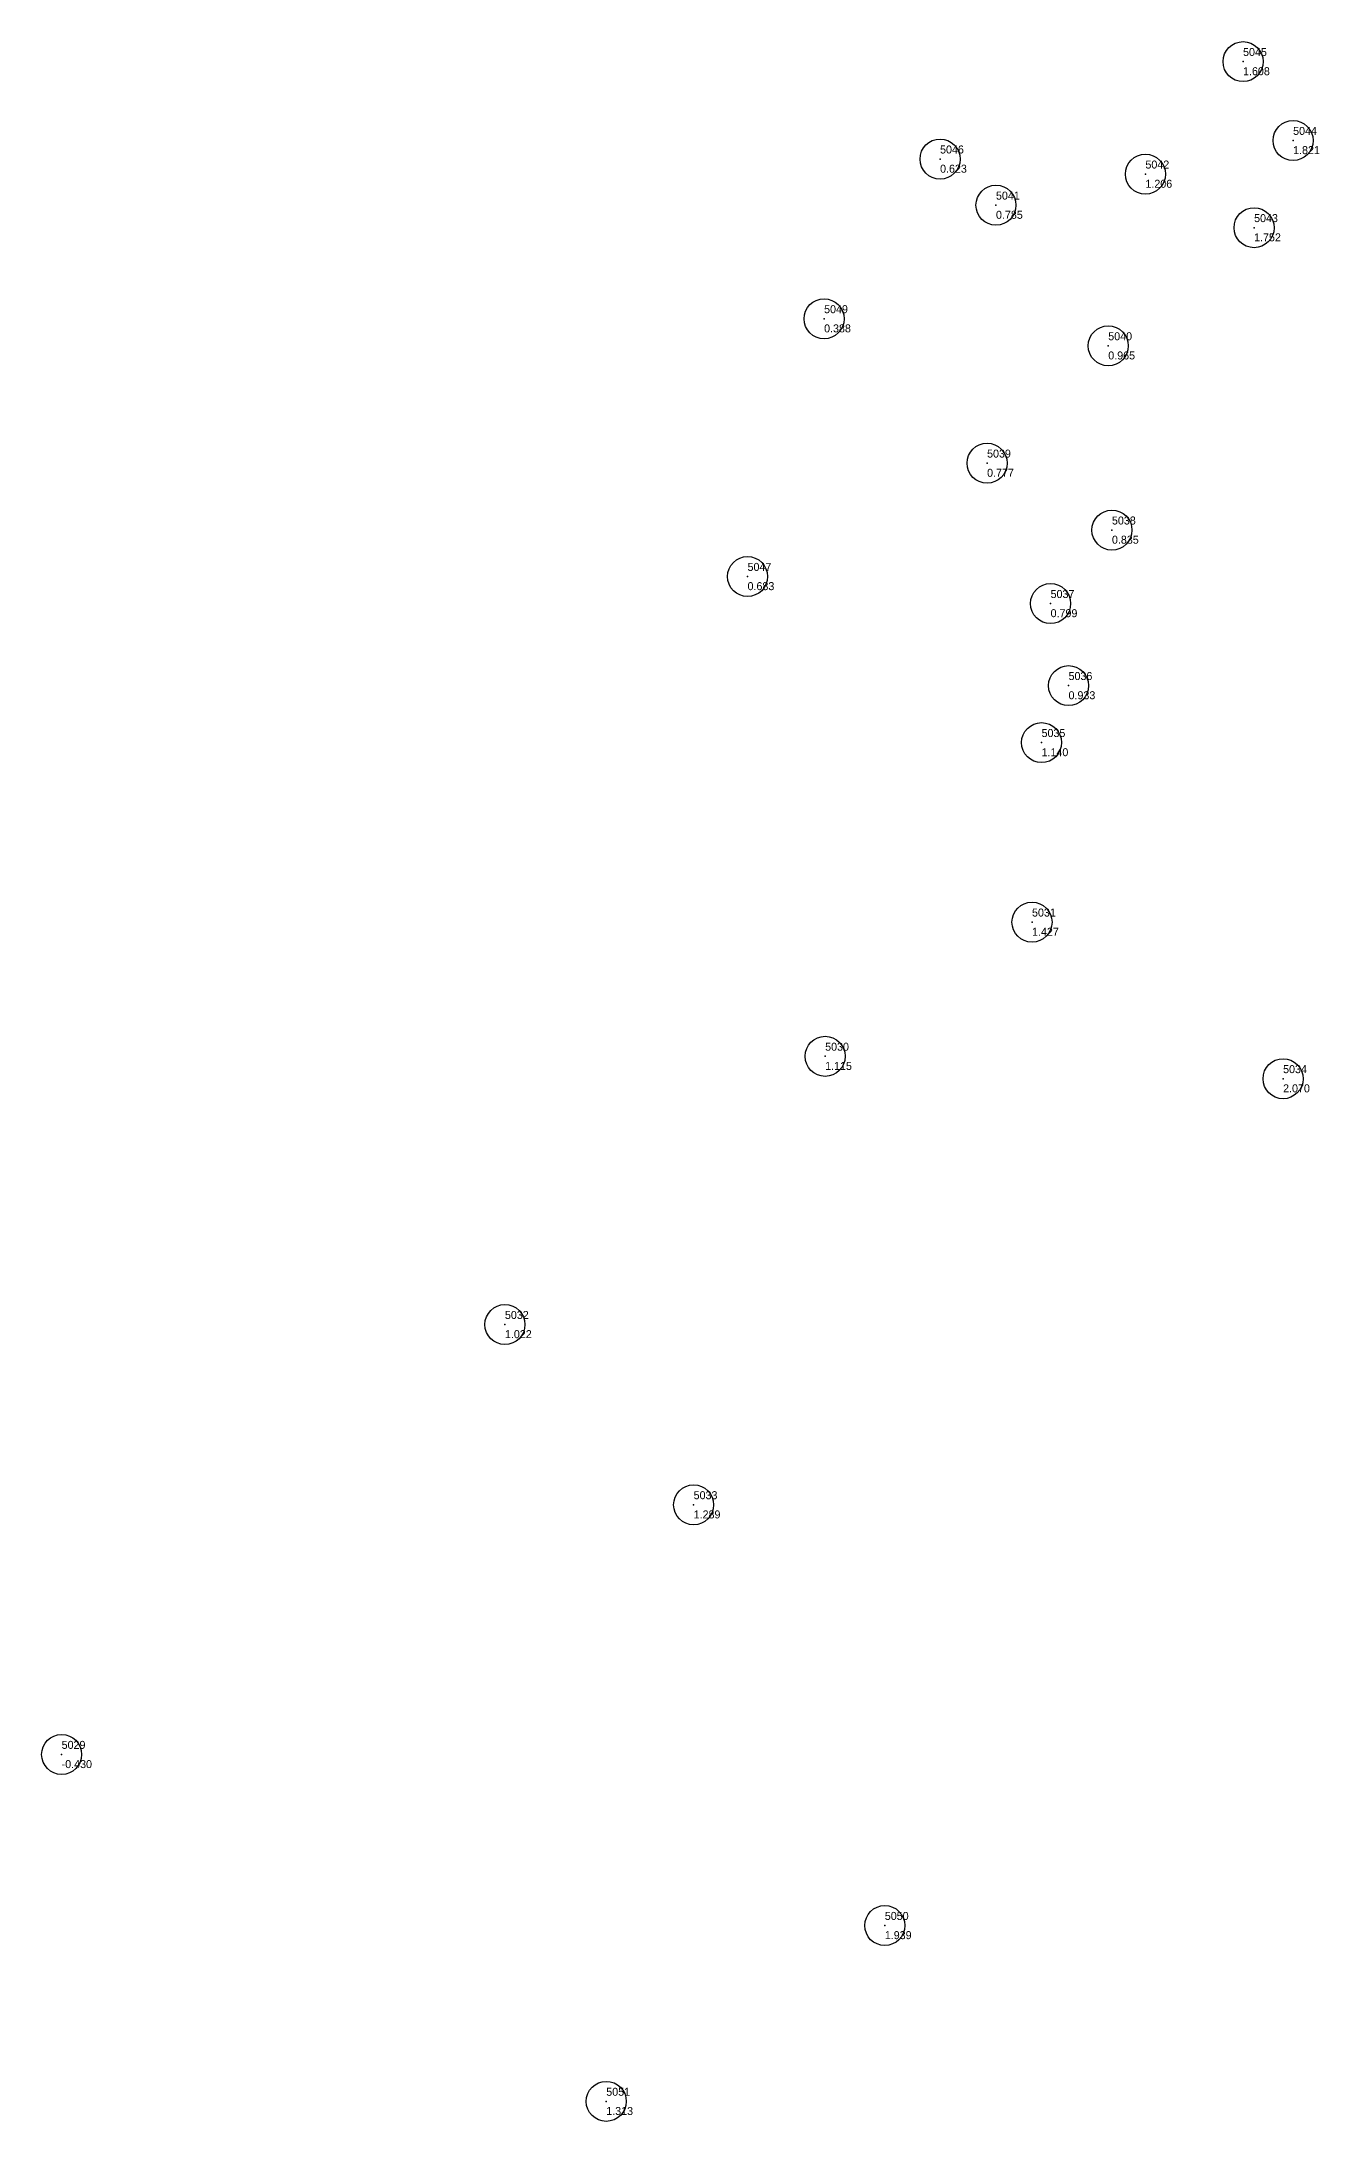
# Model space of a CAD drawing. Header units: millimetres. Extents: x 979 to 714242, y 976 to 4055134.
# Drawn here: x 1001.69 to 1017.64, y 1006.01 to 1032 of the extents above; entities that cross this region are included whole.
import ezdxf

# ---------------------------------------------------------------- set-up
doc = ezdxf.new("R2010")
doc.units = ezdxf.units.MM
doc.header["$LTSCALE"] = 0.5
doc.header["$MEASUREMENT"] = 0
doc.header["$PDMODE"] = 32
doc.header["$PDSIZE"] = 0.5
for name, color, linetype in [('TAX-DESC', 45, 'Continuous'), ('TAX-H', 192, 'Continuous'), ('TAX-KOD', 7, 'Continuous'), ('TAX-SHM', 7, 'Continuous')]:
    doc.layers.add(name, color=color, linetype=linetype)
doc.styles.add('gr-sdtopo1', font='gr-sdtopo1.shx', dxfattribs={"bigfont": 'BigFgrsdto1.shx'})

# ---------------------------------------------------------------- blocks, each defined once
blk = doc.blocks.new('blk_SHMEIO_3-Lay')
at = {"layer": 'TAX-SHM'}
blk.add_point((0, 0), dxfattribs=at)
at = {"layer": 'TAX-DESC', "style": 'gr-sdtopo1'}
blk.add_attdef('DESC', (1.12, -0.34), '', height=0.5, dxfattribs=at)
at = {"layer": 'TAX-H', "style": 'gr-sdtopo1'}
blk.add_attdef('H', (0, -1.7), '', height=1, dxfattribs=at)
at = {"layer": 'TAX-KOD', "style": 'gr-sdtopo1'}
blk.add_attdef('KOD', (0, 0.7), '', height=1, dxfattribs=at)

msp = doc.modelspace()

# ---------------------------------------------------------------- block references
at = {"layer": 'TAX-SHM', "xscale": 0.09996, "yscale": 0.09996, "zscale": 0.09996}
for p, values in [((1016.688, 1031.748), {'KOD': '5045', 'H': '1.608'}), ((1017.313, 1030.762), {'KOD': '5044', 'H': '1.821'}), ((1012.905, 1030.53), {'KOD': '5046', 'H': '0.623'}), ((1015.469, 1030.342), {'KOD': '5042', 'H': '1.206'}), ((1013.603, 1029.954), {'KOD': '5041', 'H': '0.785'}), ((1016.826, 1029.673), {'KOD': '5043', 'H': '1.752'}), ((1011.457, 1028.535), {'KOD': '5049', 'H': '0.388'}), ((1015.005, 1028.197), {'KOD': '5040', 'H': '0.965'}), ((1013.492, 1026.731), {'KOD': '5039', 'H': '0.777'}), ((1015.051, 1025.895), {'KOD': '5038', 'H': '0.835'}), ((1010.501, 1025.315), {'KOD': '5047', 'H': '0.683'}), ((1014.285, 1024.977), {'KOD': '5037', 'H': '0.799'}), ((1014.509, 1023.952), {'KOD': '5036', 'H': '0.933'}), ((1014.172, 1023.24), {'KOD': '5035', 'H': '1.140'}), ((1014.053, 1020.997), {'KOD': '5031', 'H': '1.427'}), ((1011.47, 1019.321), {'KOD': '5030', 'H': '1.115'}), ((1017.188, 1019.041), {'KOD': '5034', 'H': '2.070'}), ((1007.472, 1015.97), {'KOD': '5032', 'H': '1.022'}), ((1009.828, 1013.718), {'KOD': '5033', 'H': '1.289'}), ((1001.937, 1010.599), {'KOD': '5029', 'H': '-0.430'}), ((1012.215, 1008.462), {'KOD': '5050', 'H': '1.939'}), ((1008.737, 1006.265), {'KOD': '5051', 'H': '1.313'})]:
    msp.add_blockref('blk_SHMEIO_3-Lay', p, dxfattribs=at).add_auto_attribs(values)

doc.saveas('drawing.dxf')
